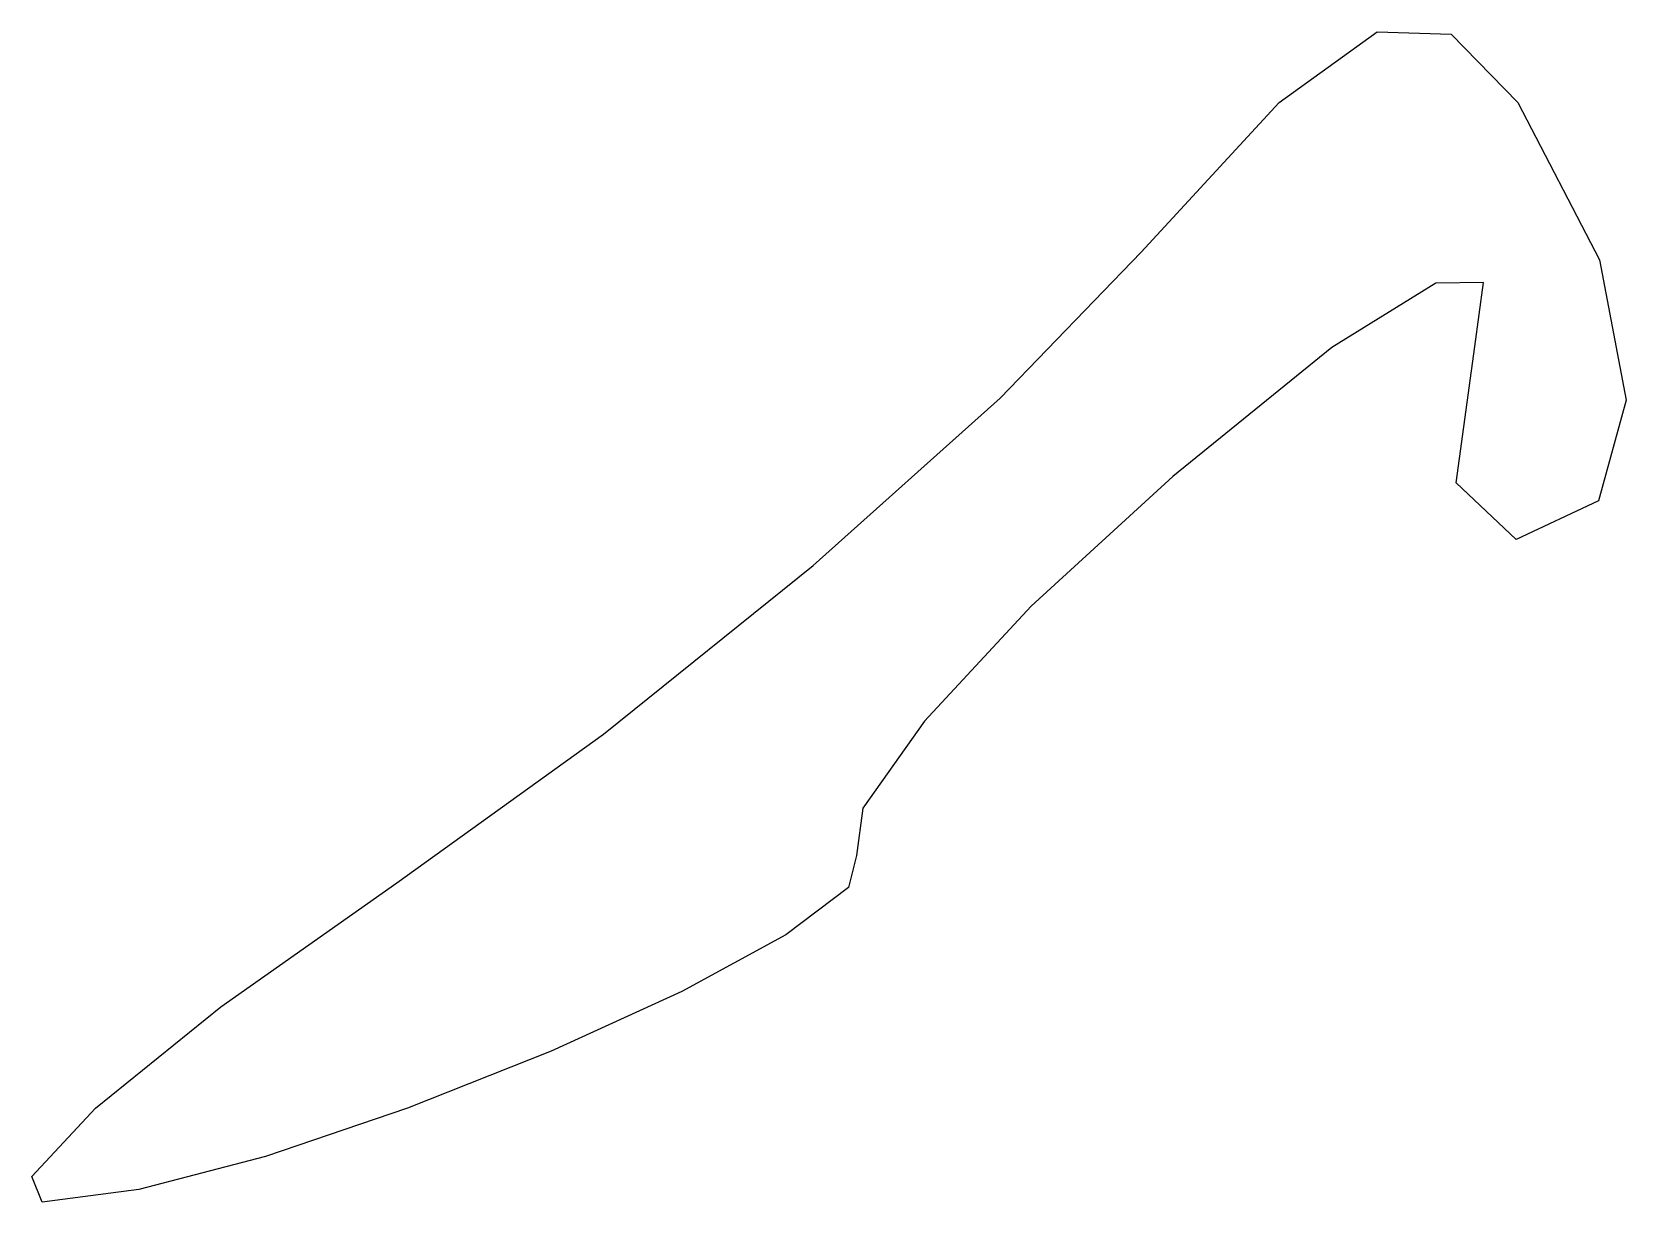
# Model space of a CAD drawing. Extents: x 0.02 to 7.19, y 0 to 5.26.
import ezdxf

# ---------------------------------------------------------------- set-up
doc = ezdxf.new("R2010")
doc.units = 0
doc.layers.get('0').update_dxf_attribs({"linetype": 'CONTINUOUS'})

msp = doc.modelspace()

# ---------------------------------------------------------------- linework, layer by layer
at = {"color": 0}
for p, q in [((5.6279, 4.9403), (6.0675, 5.2572)), ((6.0675, 5.2572), (6.401, 5.2476)), ((6.401, 5.2476), (6.7, 4.9403)), ((5.0078, 4.2678), (5.6279, 4.9403)), ((6.7, 4.9403), (7.0666, 4.2333)), ((4.3739, 3.6118), (5.0078, 4.2678)), ((7.0666, 4.2333), (7.1865, 3.6022)), ((6.3321, 4.1286), (5.8649, 3.8392)), ((6.5457, 4.1314), (6.3321, 4.1286)), ((6.5071, 3.8433), (6.5457, 4.1314)), ((5.8649, 3.8392), (5.1497, 3.2604)), ((6.423, 3.2315), (6.5071, 3.8433)), ((3.5333, 2.8594), (4.3739, 3.6118)), ((7.1865, 3.6022), (7.0624, 3.1502)), ((5.1497, 3.2604), (4.5131, 2.6775)), ((6.6932, 2.9766), (6.423, 3.2315)), ((7.0624, 3.1502), (6.6932, 2.9766)), ((2.5921, 2.1029), (3.5333, 2.8594)), ((4.5131, 2.6775), (4.0335, 2.1608)), ((4.0335, 2.1608), (3.7565, 1.7694)), ((1.6633, 1.4345), (2.5921, 2.1029)), ((3.7565, 1.7694), (3.729, 1.5572)), ((3.729, 1.5572), (3.6932, 1.4139)), ((0.8723, 0.8778), (1.6633, 1.4345)), ((3.6932, 1.4139), (3.4106, 1.2003)), ((3.4106, 1.2003), (2.9435, 0.9467)), ((2.9435, 0.9467), (2.3565, 0.678)), ((0.3087, 0.4217), (0.8723, 0.8778)), ((2.3565, 0.678), (1.7115, 0.4217)), ((0.0234, 0.1144), (0.3087, 0.4217)), ((1.7115, 0.4217), (1.0735, 0.2053)), ((1.0735, 0.2053), (0.5044, 0.0565)), ((0.0703, 0), (0.0234, 0.1144)), ((0.5044, 0.0565), (0.0703, 0))]:
    msp.add_line(p, q, dxfattribs=at)

doc.saveas('drawing.dxf')
